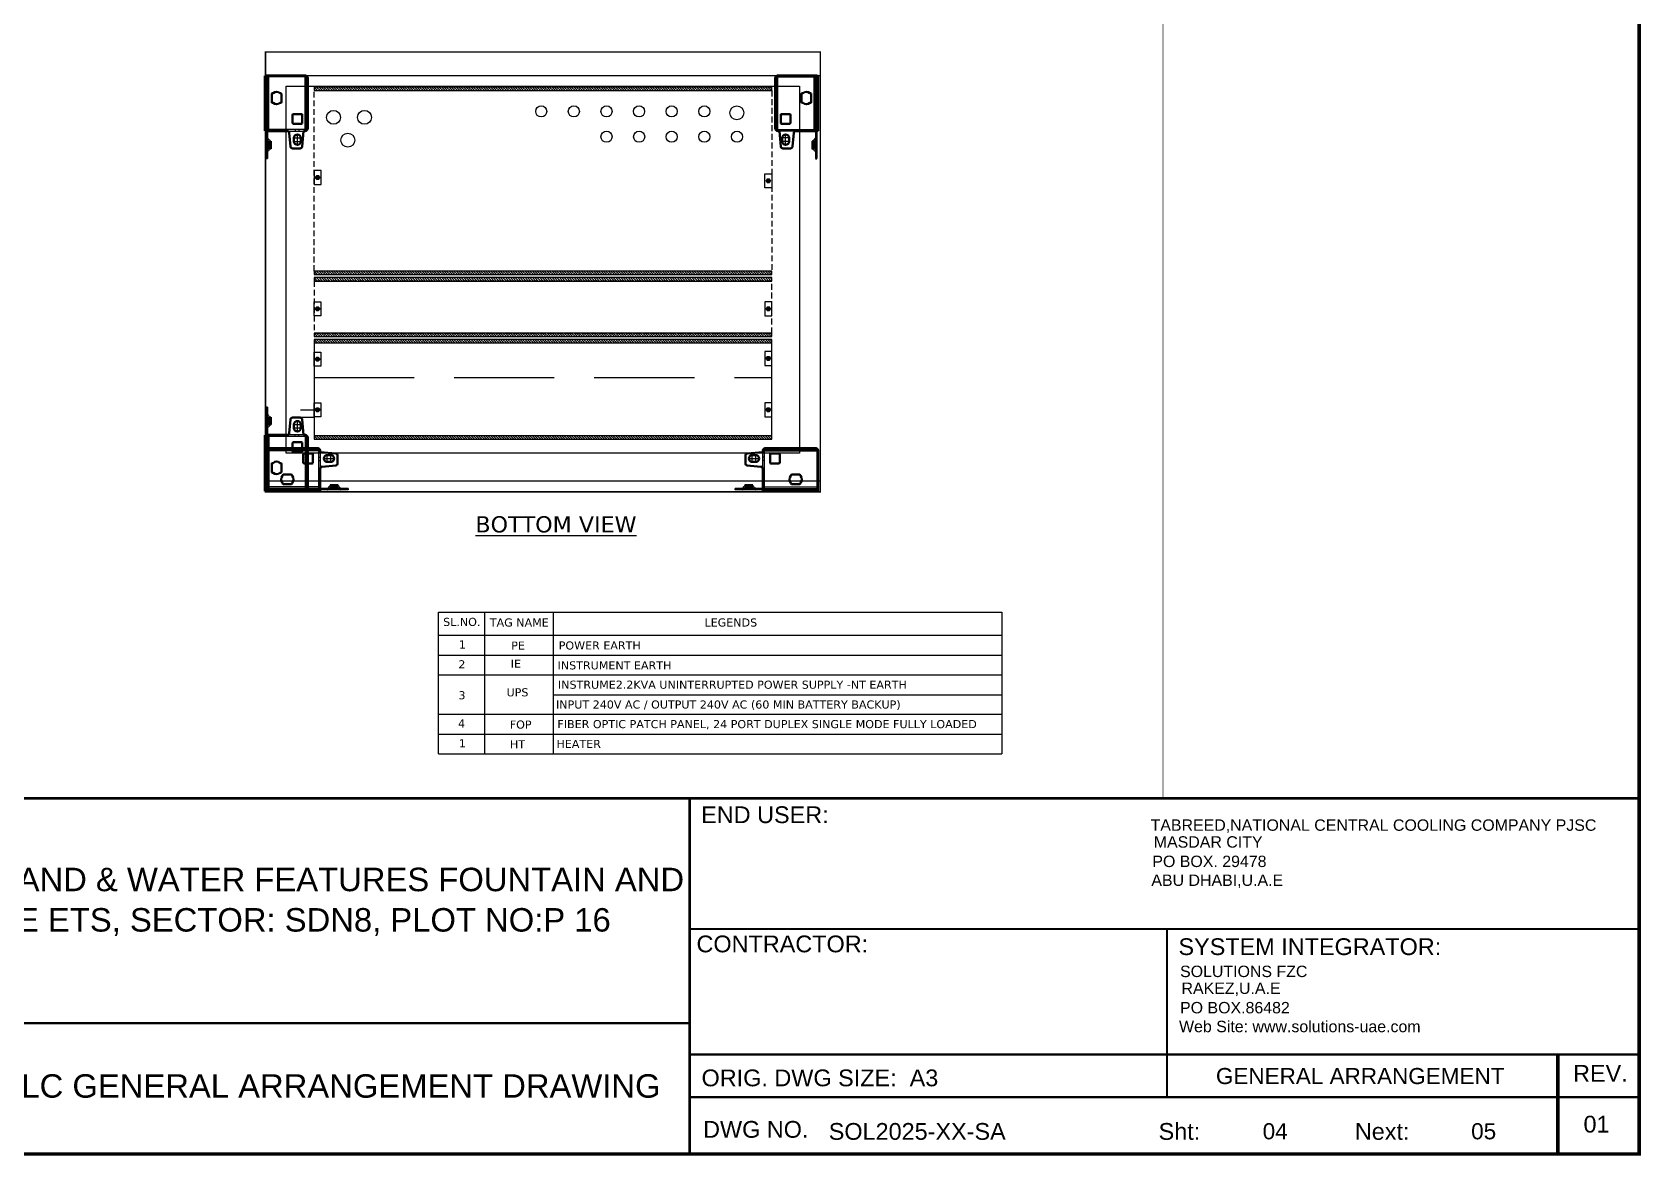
# Model space of a CAD drawing. Header units: inches. Extents: x 100535554 to 201081702, y 63708552 to 127420865.
# Drawn here: x 100540384 to 100541080, y 63709917 to 63710403 of the extents above; entities that cross this region are included whole.
import ezdxf
from ezdxf.enums import TextEntityAlignment as Align

# ---------------------------------------------------------------- set-up
doc = ezdxf.new("R2010")
doc.units = ezdxf.units.IN
doc.header["$MEASUREMENT"] = 0
for name, pattern in [('CENTER', [50.8, 31.75, -6.35, 6.35, -6.35]), ('DASHED', [0.75, 0.5, -0.25]), ('DGN Style 3', [60.619687, 43.299776, -17.31991])]:
    doc.linetypes.add(name, pattern=pattern)
for name, color, linetype, lineweight in [('AM_0', 7, 'Continuous', 50), ('AM_4', 3, 'Continuous', 25), ('AM_7', 7, 'CENTER', 25), ('AM_9', 6, 'DASHED', 25)]:
    doc.layers.add(name, color=color, linetype=linetype, lineweight=lineweight)
doc.layers.add('BORDER', color=7, linetype='Continuous')
doc.layers.add('PFTXT', color=7, linetype='Continuous')
doc.styles.add('A', font='arial.ttf')
doc.styles.add('Verdana$001H0', font='verdana.ttf')

# ---------------------------------------------------------------- blocks, each defined once
blk = doc.blocks.new('Title Frame_Al Bayt')
at = {"layer": 'BORDER', "const_width": 1.54}
blk.add_lwpolyline([(897.37, 420.3), (897.37, -410.23), (2066.28, -410.23), (2066.28, 420.3)], close=True, dxfattribs=at)
at = {"layer": 'BORDER'}
for points, const_width in [([(899.02, -256.43), (2066.28, -256.43)], 1.08), ([(1655.59, -410.23), (1655.59, -256.43)], 1.08), ([(1655.59, -312.94), (2066.28, -312.94)], 0.923), ([(1862.06, -385.63), (1862.06, -312.94)], 0.923), ([(1655.59, -353.66), (1265.22, -353.66)], 1.08), ([(2066.28, -367.17), (1655.59, -367.17)], 1.08), ([(2031.17, -410.23), (2031.17, -367.17)], 1.54), ([(2066.28, -385.63), (1655.59, -385.63)], 1.08)]:
    blk.add_lwpolyline(points, dxfattribs=dict(at, const_width=const_width))
at = {"layer": 'BORDER', "style": 'A'}
for s, height, p in [('END USER:', 7.25, (1660.57, -267.14)), ('TABREED,NATIONAL CENTRAL COOLING COMPANY PJSC', 4.93, (1854.97, -270.47)), ('MASDAR CITY', 4.93, (1856.36, -277.76)), ('PO BOX. 29478', 4.93, (1855.74, -286.15)), ('SAADIYAT ISLAND & WATER FEATURES FOUNTAIN AND', 10.15, (1269.55, -296.59)), ('ABU DHABI,U.A.E', 4.93, (1855.31, -294.3)), (' CITY BRIDGE ETS, SECTOR: SDN8, PLOT NO:P 16', 10.15, (1279.53, -314.05)), ('CONTRACTOR:', 7.25, (1658.54, -323.01)), ('SYSTEM INTEGRATOR:', 7.25, (1867.04, -324.2)), ('SOLUTIONS FZC', 4.93, (1867.73, -333.72)), ('RAKEZ,U.A.E', 4.93, (1868.35, -341.02)), ('PO BOX.86482', 4.93, (1867.73, -349.41)), ('Web Site: www.solutions-uae.com ', 4.93, (1867.29, -357.55)), ('ORIG. DWG SIZE:  A3', 7.25, (1660.73, -380.94)), ('REV.', 7.25, (2037.74, -378.96)), ('DWG NO.', 7.25, (1661.4, -403.19)), ('Sht:', 7.25, (1858.44, -404.08)), ('01', 7.25, (2042.25, -400.94)), ('SOL2025-XX-SA', 7.25, (1715.75, -404.08)), ('Next:', 7.25, (1943.34, -404.08))]:
    blk.add_text(s, height=height, dxfattribs=at).set_placement(p)
blk = doc.blocks.new('4_8601_XXX_01_3_0_in_8601_800__W_300__4')
at = {"layer": 'AM_0'}
for p, q in [((294, -94.6), (294, -83.4)), ((296.7, -80.4), (319, -78.5)), ((304, -82.5), (309, -82.5)), ((309, -92.5), (304, -92.5)), ((319, -78.5), (319, -76.5)), ((323, -72.5), (395, -72.5)), ((329.5, -93.5), (329.5, -81.5)), ((330.5, -80.5), (342.5, -80.5)), ((343.5, -81.5), (343.5, -93.5)), ((399, -132.5), (399, -76.5)), ((316.3, -99.3), (296.7, -97.6)), ((319, -131.1), (319, -102.2)), ((342.5, -94.5), (330.5, -94.5)), ((359.5, -112.6), (359.5, -111.5)), ((360.5, -110.5), (372.5, -110.5)), ((373.5, -111.5), (373.5, -112.6)), ((319, -132.5), (399, -132.5)), ((319.3, -134.5), (319.3, -132.5)), ((398.8, -134.5), (319.3, -134.5)), ((359.5, -123.5), (359.5, -122.4)), ((372.5, -124.5), (360.5, -124.5)), ((373.5, -122.4), (373.5, -123.5)), ((398.8, -134.5), (398.8, -132.5))]:
    blk.add_line(p, q, dxfattribs=at)
for points in [[(323, -72.5), (322.7, -72.5), (322.3, -72.6), (322, -72.6), (321.6, -72.7), (321.3, -72.9), (321, -73), (320.7, -73.2), (320.4, -73.4), (320.2, -73.7), (319.9, -73.9), (319.7, -74.2), (319.5, -74.5), (319.4, -74.8), (319.2, -75.1), (319.1, -75.5), (319.1, -75.8), (319, -76.2), (319, -76.5)], [(399, -76.5), (399, -76.2), (398.9, -75.8), (398.9, -75.5), (398.8, -75.1), (398.6, -74.8), (398.5, -74.5), (398.3, -74.2), (398.1, -73.9), (397.8, -73.7), (397.6, -73.4), (397.3, -73.2), (397, -73), (396.7, -72.9), (396.4, -72.7), (396, -72.6), (395.7, -72.6), (395.3, -72.5), (395, -72.5)]]:
    blk.add_lwpolyline(points, dxfattribs=at)
for centre, radius, start, end in [((297, -83.4), 3, 95, 180), ((304, -87.5), 5, 90, 270), ((309, -87.5), 5, 270, 90), ((330.5, -81.5), 1, 90, 180), ((342.5, -81.5), 1, 360, 90), ((297, -94.6), 3, 180, 265), ((316, -102.2), 3, 360, 85), ((330.5, -93.5), 1, 180, 270), ((342.5, -93.5), 1, 270, 0), ((364.5, -117.5), 7, 135.5847, 224.4153), ((360.5, -111.5), 1, 90, 180), ((372.5, -111.5), 1, 360, 90), ((368.5, -117.5), 7, 315.5847, 44.4153), ((360.5, -123.5), 1, 180, 270), ((372.5, -123.5), 1, 270, 0)]:
    blk.add_arc(centre, radius, start, end, dxfattribs=at)
at = {"layer": 'AM_4'}
for p, q in [((319, -76.5), (399, -76.5)), ((319, -128.5), (399, -128.5)), ((319.8, -134.5), (319.8, -132.5)), ((398.2, -134.5), (398.2, -132.5))]:
    blk.add_line(p, q, dxfattribs=at)
at = {"layer": 'AM_7'}
for p, q in [((298.8, -87.5), (314.2, -87.5)), ((304, -92.8), (304, -82.2)), ((309, -92.8), (309, -82.2)), ((336.5, -72.4), (336.5, -75.1)), ((384, -72.4), (384, -75.1))]:
    blk.add_line(p, q, dxfattribs=at)
at = {"layer": 'AM_9'}
for p, q in [((319, -102.2), (319, -78.5)), ((321, -85.5), (319, -85.5)), ((321, -90.5), (319, -90.5)), ((321, -74.5), (321, -132.5)), ((321, -74.5), (397, -74.5)), ((334.1, -72.5), (334.1, -74.5)), ((338.9, -74.5), (338.9, -72.5)), ((343, -74.5), (343, -72.5)), ((348, -74.5), (348, -72.5)), ((366, -74.5), (366, -72.5)), ((371, -74.5), (371, -72.5)), ((378.8, -72.5), (378.8, -74.5)), ((379.5, -72.5), (379.5, -74.5)), ((388.5, -74.5), (388.5, -72.5)), ((389.3, -74.5), (389.3, -72.5)), ((397, -74.5), (397, -132.5)), ((321, -110.5), (319, -110.5)), ((321, -115.5), (319, -115.5)), ((319, -130.5), (279, -130.5)), ((279, -130.5), (279, -132.5)), ((319, -132.5), (279, -132.5)), ((281.8, -130.5), (281.8, -132.5)), ((292.4, -127.3), (289.5, -130.2)), ((308.5, -130.2), (289.5, -130.2)), ((293.2, -129.3), (290.6, -131.9)), ((307.4, -131.9), (290.6, -131.9)), ((305.6, -127.3), (292.4, -127.3)), ((304.9, -127), (293.1, -127)), ((304.8, -129.3), (293.2, -129.3)), ((293.4, -125.5), (293.4, -127)), ((304.6, -125.5), (293.4, -125.5)), ((304.1, -129), (293.9, -129)), ((295.4, -125.5), (295.4, -128)), ((302.6, -128), (295.4, -128)), ((302.6, -128), (302.6, -125.5)), ((304.6, -127), (304.6, -125.5)), ((307.4, -131.9), (304.8, -129.3)), ((308.5, -130.2), (305.6, -127.3)), ((321, -130.5), (397, -130.5)), ((351, -134.5), (351, -132.5)), ((367, -134.5), (367, -132.5))]:
    blk.add_line(p, q, dxfattribs=at)
for centre, radius, start, end in [((288.8, -129.5), 1, 270, 315), ((289.2, -130.5), 2, 270, 315), ((293.1, -128), 1, 90, 135), ((293.9, -130), 1, 90, 135), ((294.4, -128), 1, 270, 0), ((303.6, -128), 1, 180, 270), ((304.1, -130), 1, 45, 90), ((304.9, -128), 1, 45, 90), ((308.8, -130.5), 2, 225, 270), ((309.2, -129.5), 1, 225, 270)]:
    blk.add_arc(centre, radius, start, end, dxfattribs=at)
blk = doc.blocks.new('5_8601_XXX_01_4_0_in_8601_800__W_300__4')
at = {"layer": 'AM_0'}
for p, q in [((-399, -76.5), (-399, -132.5)), ((-323, -72.5), (-395, -72.5)), ((-343.5, -81.5), (-343.5, -93.5)), ((-330.5, -80.5), (-342.5, -80.5)), ((-329.5, -93.5), (-329.5, -81.5)), ((-319, -78.5), (-319, -76.5)), ((-296.7, -80.4), (-319, -78.5)), ((-304, -82.5), (-309, -82.5)), ((-309, -92.5), (-304, -92.5)), ((-294, -83.4), (-294, -94.6)), ((-373.5, -111.5), (-373.5, -112.6)), ((-360.5, -110.5), (-372.5, -110.5)), ((-359.5, -112.6), (-359.5, -111.5)), ((-342.5, -94.5), (-330.5, -94.5)), ((-319, -131.1), (-319, -102.2)), ((-316.3, -99.3), (-296.7, -97.6)), ((-319, -132.5), (-399, -132.5)), ((-398.8, -134.5), (-398.8, -132.5)), ((-319.3, -134.5), (-398.8, -134.5)), ((-373.5, -122.4), (-373.5, -123.5)), ((-372.5, -124.5), (-360.5, -124.5)), ((-367, -134.5), (-367, -132.5)), ((-359.5, -123.5), (-359.5, -122.4)), ((-351, -134.5), (-351, -132.5)), ((-319.3, -134.5), (-319.3, -132.5))]:
    blk.add_line(p, q, dxfattribs=at)
for points in [[(-395, -72.5), (-395.3, -72.5), (-395.7, -72.6), (-396, -72.6), (-396.4, -72.7), (-396.7, -72.9), (-397, -73), (-397.3, -73.2), (-397.6, -73.4), (-397.8, -73.7), (-398.1, -73.9), (-398.3, -74.2), (-398.5, -74.5), (-398.6, -74.8), (-398.8, -75.1), (-398.9, -75.5), (-398.9, -75.8), (-399, -76.2), (-399, -76.5)], [(-319, -76.5), (-319, -76.2), (-319.1, -75.8), (-319.1, -75.5), (-319.2, -75.1), (-319.4, -74.8), (-319.5, -74.5), (-319.7, -74.2), (-319.9, -73.9), (-320.2, -73.7), (-320.4, -73.4), (-320.7, -73.2), (-321, -73), (-321.3, -72.9), (-321.6, -72.7), (-322, -72.6), (-322.3, -72.6), (-322.7, -72.5), (-323, -72.5)]]:
    blk.add_lwpolyline(points, dxfattribs=at)
for centre, radius, start, end in [((-342.5, -81.5), 1, 90, 180), ((-330.5, -81.5), 1, 360, 90), ((-309, -87.5), 5, 90, 270), ((-304, -87.5), 5, 270, 90), ((-297, -83.4), 3, 360, 85), ((-368.5, -117.5), 7, 135.5847, 224.4153), ((-372.5, -111.5), 1, 90, 180), ((-360.5, -111.5), 1, 360, 90), ((-364.5, -117.5), 7, 315.5847, 44.4153), ((-342.5, -93.5), 1, 180, 270), ((-330.5, -93.5), 1, 270, 0), ((-316, -102.2), 3, 95, 180), ((-297, -94.6), 3, 275, 0), ((-372.5, -123.5), 1, 180, 270), ((-360.5, -123.5), 1, 270, 0)]:
    blk.add_arc(centre, radius, start, end, dxfattribs=at)
at = {"layer": 'AM_4'}
for p, q in [((-319, -76.5), (-399, -76.5)), ((-319, -128.5), (-399, -128.5)), ((-398.2, -134.5), (-398.2, -132.5)), ((-319.8, -134.5), (-319.8, -132.5))]:
    blk.add_line(p, q, dxfattribs=at)
at = {"layer": 'AM_7'}
for p, q in [((-384, -72.4), (-384, -75.1)), ((-336.5, -72.4), (-336.5, -75.1)), ((-314.2, -87.5), (-298.8, -87.5)), ((-309, -92.8), (-309, -82.2)), ((-304, -92.8), (-304, -82.2))]:
    blk.add_line(p, q, dxfattribs=at)
at = {"layer": 'AM_9'}
for p, q in [((-397, -132.5), (-397, -74.5)), ((-321, -74.5), (-397, -74.5)), ((-389.3, -72.5), (-389.3, -74.5)), ((-388.5, -72.5), (-388.5, -74.5)), ((-379.5, -74.5), (-379.5, -72.5)), ((-378.8, -74.5), (-378.8, -72.5)), ((-371, -74.5), (-371, -72.5)), ((-366, -74.5), (-366, -72.5)), ((-348, -74.5), (-348, -72.5)), ((-343, -74.5), (-343, -72.5)), ((-338.9, -72.5), (-338.9, -74.5)), ((-334.1, -74.5), (-334.1, -72.5)), ((-321, -132.5), (-321, -74.5)), ((-321, -85.5), (-319, -85.5)), ((-321, -90.5), (-319, -90.5)), ((-319, -78.5), (-319, -102.2)), ((-321, -110.5), (-319, -110.5)), ((-321, -115.5), (-319, -115.5)), ((-321, -130.5), (-397, -130.5)), ((-279, -130.5), (-319, -130.5)), ((-279, -132.5), (-319, -132.5)), ((-305.6, -127.3), (-308.5, -130.2)), ((-289.5, -130.2), (-308.5, -130.2)), ((-304.8, -129.3), (-307.4, -131.9)), ((-290.6, -131.9), (-307.4, -131.9)), ((-292.4, -127.3), (-305.6, -127.3)), ((-293.1, -127), (-304.9, -127)), ((-293.2, -129.3), (-304.8, -129.3)), ((-293.4, -125.5), (-304.6, -125.5)), ((-304.6, -125.5), (-304.6, -127)), ((-293.9, -129), (-304.1, -129)), ((-302.6, -125.5), (-302.6, -128)), ((-295.4, -128), (-302.6, -128)), ((-295.4, -128), (-295.4, -125.5)), ((-293.4, -127), (-293.4, -125.5)), ((-290.6, -131.9), (-293.2, -129.3)), ((-289.5, -130.2), (-292.4, -127.3)), ((-281.8, -130.5), (-281.8, -132.5)), ((-279, -130.5), (-279, -132.5))]:
    blk.add_line(p, q, dxfattribs=at)
for centre, radius, start, end in [((-309.2, -129.5), 1, 270, 315), ((-308.8, -130.5), 2, 270, 315), ((-304.9, -128), 1, 90, 135), ((-304.1, -130), 1, 90, 135), ((-303.6, -128), 1, 270, 0), ((-294.4, -128), 1, 180, 270), ((-293.9, -130), 1, 45, 90), ((-293.1, -128), 1, 45, 90), ((-289.2, -130.5), 2, 225, 270), ((-288.8, -129.5), 1, 225, 270)]:
    blk.add_arc(centre, radius, start, end, dxfattribs=at)
blk = doc.blocks.new('4_8601_XXX_01_3_0_in_8601_600__W_300__4')
at = {"layer": 'AM_0'}
for p, q in [((194, -94.6), (194, -83.4)), ((196.7, -80.4), (219, -78.5)), ((204, -82.5), (209, -82.5)), ((209, -92.5), (204, -92.5)), ((219, -78.5), (219, -76.5)), ((223, -72.5), (295, -72.5)), ((229.5, -93.5), (229.5, -81.5)), ((230.5, -80.5), (242.5, -80.5)), ((243.5, -81.5), (243.5, -93.5)), ((299, -132.5), (299, -76.5)), ((216.3, -99.3), (196.7, -97.6)), ((219, -131.1), (219, -102.2)), ((242.5, -94.5), (230.5, -94.5)), ((259.5, -112.6), (259.5, -111.5)), ((260.5, -110.5), (272.5, -110.5)), ((273.5, -111.5), (273.5, -112.6)), ((219, -132.5), (299, -132.5)), ((219.2, -134.5), (219.2, -132.5)), ((298.8, -134.5), (219.2, -134.5)), ((259.5, -123.5), (259.5, -122.4)), ((272.5, -124.5), (260.5, -124.5)), ((273.5, -122.4), (273.5, -123.5)), ((298.8, -134.5), (298.8, -132.5))]:
    blk.add_line(p, q, dxfattribs=at)
for points in [[(223, -72.5), (222.7, -72.5), (222.3, -72.6), (222, -72.6), (221.6, -72.7), (221.3, -72.9), (221, -73), (220.7, -73.2), (220.4, -73.4), (220.2, -73.7), (219.9, -73.9), (219.7, -74.2), (219.5, -74.5), (219.4, -74.8), (219.2, -75.1), (219.1, -75.5), (219.1, -75.8), (219, -76.2), (219, -76.5)], [(299, -76.5), (299, -76.2), (298.9, -75.8), (298.9, -75.5), (298.8, -75.1), (298.6, -74.8), (298.5, -74.5), (298.3, -74.2), (298.1, -73.9), (297.8, -73.7), (297.6, -73.4), (297.3, -73.2), (297, -73), (296.7, -72.9), (296.4, -72.7), (296, -72.6), (295.7, -72.6), (295.3, -72.5), (295, -72.5)]]:
    blk.add_lwpolyline(points, dxfattribs=at)
for centre, radius, start, end in [((197, -83.4), 3, 95, 180), ((204, -87.5), 5, 90, 270), ((209, -87.5), 5, 270, 90), ((230.5, -81.5), 1, 90, 180), ((242.5, -81.5), 1, 0, 90), ((197, -94.6), 3, 180, 265), ((216, -102.2), 3, 360, 85), ((230.5, -93.5), 1, 180, 270), ((242.5, -93.5), 1, 270, 360), ((264.5, -117.5), 7, 135.5847, 224.4153), ((260.5, -111.5), 1, 90, 180), ((272.5, -111.5), 1, 360, 90), ((268.5, -117.5), 7, 315.5847, 44.4153), ((260.5, -123.5), 1, 180, 270), ((272.5, -123.5), 1, 270, 0)]:
    blk.add_arc(centre, radius, start, end, dxfattribs=at)
at = {"layer": 'AM_4'}
for p, q in [((219, -76.5), (299, -76.5)), ((219, -128.5), (299, -128.5)), ((219.8, -134.5), (219.8, -132.5)), ((298.2, -134.5), (298.2, -132.5))]:
    blk.add_line(p, q, dxfattribs=at)
at = {"layer": 'AM_7'}
for p, q in [((198.8, -87.5), (214.2, -87.5)), ((204, -92.8), (204, -82.2)), ((209, -92.8), (209, -82.2)), ((236.5, -72.4), (236.5, -75.1)), ((284, -72.4), (284, -75.1))]:
    blk.add_line(p, q, dxfattribs=at)
at = {"layer": 'AM_9'}
for p, q in [((219, -102.2), (219, -78.5)), ((221, -85.5), (219, -85.5)), ((221, -90.5), (219, -90.5)), ((221, -74.5), (221, -132.5)), ((221, -74.5), (297, -74.5)), ((234.2, -72.5), (234.2, -74.5)), ((238.8, -74.5), (238.8, -72.5)), ((243, -74.5), (243, -72.5)), ((248, -74.5), (248, -72.5)), ((266, -74.5), (266, -72.5)), ((271, -74.5), (271, -72.5)), ((278.8, -72.5), (278.8, -74.5)), ((279.5, -72.5), (279.5, -74.5)), ((288.5, -74.5), (288.5, -72.5)), ((289.2, -74.5), (289.2, -72.5)), ((297, -74.5), (297, -132.5)), ((221, -110.5), (219, -110.5)), ((221, -115.5), (219, -115.5)), ((219, -130.5), (179, -130.5)), ((179, -130.5), (179, -132.5)), ((219, -132.5), (179, -132.5)), ((181.8, -130.5), (181.8, -132.5)), ((192.4, -127.3), (189.5, -130.2)), ((208.5, -130.2), (189.5, -130.2)), ((193.2, -129.3), (190.6, -131.9)), ((207.4, -131.9), (190.6, -131.9)), ((205.6, -127.3), (192.4, -127.3)), ((204.9, -127), (193.1, -127)), ((204.8, -129.3), (193.2, -129.3)), ((193.4, -125.5), (193.4, -127)), ((204.6, -125.5), (193.4, -125.5)), ((204.1, -129), (193.9, -129)), ((195.4, -125.5), (195.4, -128)), ((202.6, -128), (195.4, -128)), ((202.6, -128), (202.6, -125.5)), ((204.6, -127), (204.6, -125.5)), ((207.4, -131.9), (204.8, -129.3)), ((208.5, -130.2), (205.6, -127.3)), ((221, -130.5), (297, -130.5)), ((251, -134.5), (251, -132.5)), ((267, -134.5), (267, -132.5))]:
    blk.add_line(p, q, dxfattribs=at)
for centre, radius, start, end in [((188.8, -129.5), 1, 270, 315), ((189.2, -130.5), 2, 270, 315), ((193.1, -128), 1, 90, 135), ((193.9, -130), 1, 90, 135), ((194.4, -128), 1, 270, 0), ((203.6, -128), 1, 180, 270), ((204.1, -130), 1, 45, 90), ((204.9, -128), 1, 45, 90), ((208.8, -130.5), 2, 225, 270), ((209.2, -129.5), 1, 225, 270)]:
    blk.add_arc(centre, radius, start, end, dxfattribs=at)
blk = doc.blocks.new('5_8601_XXX_01_4_0_in_8601_600__W_300__4')
at = {"layer": 'AM_0'}
for p, q in [((-299, -76.5), (-299, -132.5)), ((-223, -72.5), (-295, -72.5)), ((-243.5, -81.5), (-243.5, -93.5)), ((-230.5, -80.5), (-242.5, -80.5)), ((-229.5, -93.5), (-229.5, -81.5)), ((-219, -78.5), (-219, -76.5)), ((-196.7, -80.4), (-219, -78.5)), ((-204, -82.5), (-209, -82.5)), ((-209, -92.5), (-204, -92.5)), ((-194, -83.4), (-194, -94.6)), ((-273.5, -111.5), (-273.5, -112.6)), ((-260.5, -110.5), (-272.5, -110.5)), ((-259.5, -112.6), (-259.5, -111.5)), ((-242.5, -94.5), (-230.5, -94.5)), ((-219, -131.1), (-219, -102.2)), ((-216.3, -99.3), (-196.7, -97.6)), ((-219, -132.5), (-299, -132.5)), ((-298.8, -134.5), (-298.8, -132.5)), ((-219.2, -134.5), (-298.8, -134.5)), ((-273.5, -122.4), (-273.5, -123.5)), ((-272.5, -124.5), (-260.5, -124.5)), ((-267, -134.5), (-267, -132.5)), ((-259.5, -123.5), (-259.5, -122.4)), ((-251, -134.5), (-251, -132.5)), ((-219.2, -134.5), (-219.2, -132.5))]:
    blk.add_line(p, q, dxfattribs=at)
for points in [[(-295, -72.5), (-295.3, -72.5), (-295.7, -72.6), (-296, -72.6), (-296.4, -72.7), (-296.7, -72.9), (-297, -73), (-297.3, -73.2), (-297.6, -73.4), (-297.8, -73.7), (-298.1, -73.9), (-298.3, -74.2), (-298.5, -74.5), (-298.6, -74.8), (-298.8, -75.1), (-298.9, -75.5), (-298.9, -75.8), (-299, -76.2), (-299, -76.5)], [(-219, -76.5), (-219, -76.2), (-219.1, -75.8), (-219.1, -75.5), (-219.2, -75.1), (-219.4, -74.8), (-219.5, -74.5), (-219.7, -74.2), (-219.9, -73.9), (-220.2, -73.7), (-220.4, -73.4), (-220.7, -73.2), (-221, -73), (-221.3, -72.9), (-221.6, -72.7), (-222, -72.6), (-222.3, -72.6), (-222.7, -72.5), (-223, -72.5)]]:
    blk.add_lwpolyline(points, dxfattribs=at)
for centre, radius, start, end in [((-242.5, -81.5), 1, 90, 180), ((-230.5, -81.5), 1, 0, 90), ((-209, -87.5), 5, 90, 270), ((-204, -87.5), 5, 270, 90), ((-197, -83.4), 3, 0, 85), ((-268.5, -117.5), 7, 135.5847, 224.4153), ((-272.5, -111.5), 1, 90, 180), ((-260.5, -111.5), 1, 0, 90), ((-264.5, -117.5), 7, 315.5847, 44.4153), ((-242.5, -93.5), 1, 180, 270), ((-230.5, -93.5), 1, 270, 360), ((-216, -102.2), 3, 95, 180), ((-197, -94.6), 3, 275, 360), ((-272.5, -123.5), 1, 180, 270), ((-260.5, -123.5), 1, 270, 0)]:
    blk.add_arc(centre, radius, start, end, dxfattribs=at)
at = {"layer": 'AM_4'}
for p, q in [((-219, -76.5), (-299, -76.5)), ((-219, -128.5), (-299, -128.5)), ((-298.2, -134.5), (-298.2, -132.5)), ((-219.8, -134.5), (-219.8, -132.5))]:
    blk.add_line(p, q, dxfattribs=at)
at = {"layer": 'AM_7'}
for p, q in [((-284, -72.4), (-284, -75.1)), ((-236.5, -72.4), (-236.5, -75.1)), ((-214.2, -87.5), (-198.8, -87.5)), ((-209, -92.8), (-209, -82.2)), ((-204, -92.8), (-204, -82.2))]:
    blk.add_line(p, q, dxfattribs=at)
at = {"layer": 'AM_9'}
for p, q in [((-297, -132.5), (-297, -74.5)), ((-221, -74.5), (-297, -74.5)), ((-289.2, -72.5), (-289.2, -74.5)), ((-288.5, -72.5), (-288.5, -74.5)), ((-279.5, -74.5), (-279.5, -72.5)), ((-278.8, -74.5), (-278.8, -72.5)), ((-271, -74.5), (-271, -72.5)), ((-266, -74.5), (-266, -72.5)), ((-248, -74.5), (-248, -72.5)), ((-243, -74.5), (-243, -72.5)), ((-238.8, -72.5), (-238.8, -74.5)), ((-234.2, -74.5), (-234.2, -72.5)), ((-221, -132.5), (-221, -74.5)), ((-221, -85.5), (-219, -85.5)), ((-221, -90.5), (-219, -90.5)), ((-219, -78.5), (-219, -102.2)), ((-221, -110.5), (-219, -110.5)), ((-221, -115.5), (-219, -115.5)), ((-221, -130.5), (-297, -130.5)), ((-179, -130.5), (-219, -130.5)), ((-179, -132.5), (-219, -132.5)), ((-205.6, -127.3), (-208.5, -130.2)), ((-189.5, -130.2), (-208.5, -130.2)), ((-204.8, -129.3), (-207.4, -131.9)), ((-190.6, -131.9), (-207.4, -131.9)), ((-192.4, -127.3), (-205.6, -127.3)), ((-193.1, -127), (-204.9, -127)), ((-193.2, -129.3), (-204.8, -129.3)), ((-193.4, -125.5), (-204.6, -125.5)), ((-204.6, -125.5), (-204.6, -127)), ((-193.9, -129), (-204.1, -129)), ((-202.6, -125.5), (-202.6, -128)), ((-195.4, -128), (-202.6, -128)), ((-195.4, -128), (-195.4, -125.5)), ((-193.4, -127), (-193.4, -125.5)), ((-190.6, -131.9), (-193.2, -129.3)), ((-189.5, -130.2), (-192.4, -127.3)), ((-181.8, -130.5), (-181.8, -132.5)), ((-179, -130.5), (-179, -132.5))]:
    blk.add_line(p, q, dxfattribs=at)
for centre, radius, start, end in [((-209.2, -129.5), 1, 270, 315), ((-208.8, -130.5), 2, 270, 315), ((-204.9, -128), 1, 90, 135), ((-204.1, -130), 1, 90, 135), ((-203.6, -128), 1, 270, 0), ((-194.4, -128), 1, 180, 270), ((-193.9, -130), 1, 45, 90), ((-193.1, -128), 1, 45, 90), ((-189.2, -130.5), 2, 225, 270), ((-188.8, -129.5), 1, 225, 270)]:
    blk.add_arc(centre, radius, start, end, dxfattribs=at)

msp = doc.modelspace()

# ---------------------------------------------------------------- hatches: boundary and pattern name
h = msp.add_hatch()
h.set_pattern_fill('ANSI31', color=256, scale=6, style=0)
h.set_pattern_definition([(315, (100540456.8018, 63710723.042), (-0.5303301, -0.5303301), [])])
h.paths.add_polyline_path([(100540703.689, 63710377.725), (100540505.689, 63710377.725), (100540505.689, 63710379.225), (100540703.689, 63710379.225)])
for points in [[(100540508.111, 63710340.154, 1), (100540506.311, 63710340.154, 1)], [(100540701.289, 63710338.725, -1), (100540703.089, 63710338.725, -1)], [(100540508.089, 63710283.375, -1), (100540506.289, 63710283.375, -1)], [(100540703.089, 63710283.375, -1), (100540701.289, 63710283.375, -1)], [(100540508.089, 63710261.609, -1), (100540506.289, 63710261.609, -1)], [(100540703.089, 63710261.922, -1), (100540701.289, 63710261.922, -1)], [(100540508.089, 63710239.724, -1), (100540506.289, 63710239.724, -1)], [(100540703.089, 63710239.724, -1), (100540701.289, 63710239.724, -1)]]:
    msp.add_hatch(color=256).paths.add_polyline_path(points)
h = msp.add_hatch()
h.set_pattern_fill('ANSI31', color=256, scale=6, style=0)
h.set_pattern_definition([(315, (100540456.8018, 63710643.542), (-0.5303301, -0.5303301), [])])
h.paths.add_polyline_path([(100540703.689, 63710298.225), (100540505.689, 63710298.225), (100540505.689, 63710299.725), (100540703.689, 63710299.725)])
h = msp.add_hatch()
h.set_pattern_fill('ANSI31', color=256, scale=6, style=0)
h.set_pattern_definition([(315, (100540456.8018, 63710640.692), (-0.5303301, -0.5303301), [])])
h.paths.add_polyline_path([(100540703.689, 63710295.375), (100540505.689, 63710295.375), (100540505.689, 63710296.875), (100540703.689, 63710296.875)])
h = msp.add_hatch()
h.set_pattern_fill('ANSI31', color=256, scale=6, style=0)
h.set_pattern_definition([(315, (100540456.8018, 63710616.692), (-0.5303301, -0.5303301), [])])
h.paths.add_polyline_path([(100540703.689, 63710271.375), (100540505.689, 63710271.375), (100540505.689, 63710272.875), (100540703.689, 63710272.875)])
h = msp.add_hatch()
h.set_pattern_fill('ANSI31', color=256, scale=6, style=0)
h.set_pattern_definition([(315, (100540456.8018, 63710613.992), (-0.5303301, -0.5303301), [])])
h.paths.add_polyline_path([(100540703.689, 63710268.675), (100540505.689, 63710268.675), (100540505.689, 63710270.175), (100540703.689, 63710270.175)])
h = msp.add_hatch()
h.set_pattern_fill('ANSI31', color=256, scale=6, style=0)
h.set_pattern_definition([(315, (100540456.8018, 63710572.2915), (-0.5303301, -0.5303301), [])])
h.paths.add_polyline_path([(100540703.689, 63710226.974), (100540505.689, 63710226.974), (100540505.689, 63710228.474), (100540703.689, 63710228.474)])

# ---------------------------------------------------------------- linework, layer by layer
for p, q in [((100540505.689, 63710268.675), (100540505.689, 63710228.474)), ((100540703.689, 63710228.474), (100540703.689, 63710268.675)), ((100540505.689, 63710236.389), (100540499.782, 63710236.389)), ((100540499.867, 63710239.724), (100540505.689, 63710239.724))]:
    msp.add_line(p, q)
at = {"linetype": 'DGN Style 3'}
msp.add_line((100540505.689, 63710253.675), (100540703.689, 63710253.675), dxfattribs=at)
at = {"color": 7, "linetype": 'Continuous', "lineweight": -2, "true_color": 0x000007}
for p, q in [((100540559.486, 63710090.92), (100540559.486, 63710152.202)), ((100540559.486, 63710152.202), (100540803.294, 63710152.202)), ((100540579.417, 63710152.202), (100540579.417, 63710090.92)), ((100540803.294, 63710152.202), (100540803.294, 63710090.92)), ((100540559.486, 63710142.237), (100540803.294, 63710142.237)), ((100540559.486, 63710133.668), (100540803.294, 63710133.668)), ((100540559.486, 63710125.1), (100540803.294, 63710125.1)), ((100540609.312, 63710116.532), (100540803.294, 63710116.532)), ((100540559.486, 63710108.057), (100540803.294, 63710108.057)), ((100540559.486, 63710099.488), (100540803.294, 63710099.488)), ((100540559.486, 63710090.92), (100540803.294, 63710090.92))]:
    msp.add_line(p, q, dxfattribs=at)
at = {"ltscale": 10}
msp.add_line((100540609.312, 63710090.92), (100540609.312, 63710152.202), dxfattribs=at)
at = {"const_width": 0.6}
msp.add_lwpolyline([(100540484.689, 63710394.372), (100540724.689, 63710394.372), (100540724.689, 63710204.253), (100540484.689, 63710204.253)], close=True, dxfattribs=at)
for points in [[(100540484.689, 63710384.253), (100540724.689, 63710384.253), (100540724.689, 63710208.903), (100540484.689, 63710208.903)], [(100540493.689, 63710220.903), (100540493.689, 63710379.603), (100540715.689, 63710379.603), (100540715.689, 63710220.903), (100540493.689, 63710220.903)], [(100540505.689, 63710377.725), (100540703.689, 63710377.725), (100540703.689, 63710379.225), (100540505.689, 63710379.225)], [(100540505.711, 63710337.154), (100540508.711, 63710337.154), (100540508.711, 63710343.154), (100540505.711, 63710343.154)], [(100540703.689, 63710335.725), (100540700.689, 63710335.725), (100540700.689, 63710341.725), (100540703.689, 63710341.725)], [(100540505.689, 63710298.225), (100540703.689, 63710298.225), (100540703.689, 63710299.725), (100540505.689, 63710299.725)], [(100540505.689, 63710295.375), (100540703.689, 63710295.375), (100540703.689, 63710296.875), (100540505.689, 63710296.875)], [(100540505.689, 63710286.375), (100540508.689, 63710286.375), (100540508.689, 63710280.375), (100540505.689, 63710280.375)], [(100540703.689, 63710286.375), (100540700.689, 63710286.375), (100540700.689, 63710280.375), (100540703.689, 63710280.375)], [(100540505.689, 63710271.375), (100540703.689, 63710271.375), (100540703.689, 63710272.875), (100540505.689, 63710272.875)], [(100540505.689, 63710268.675), (100540703.689, 63710268.675), (100540703.689, 63710270.175), (100540505.689, 63710270.175)], [(100540505.689, 63710264.609), (100540508.689, 63710264.609), (100540508.689, 63710258.609), (100540505.689, 63710258.609)], [(100540703.689, 63710264.922), (100540700.689, 63710264.922), (100540700.689, 63710258.922), (100540703.689, 63710258.922)], [(100540505.689, 63710242.724), (100540508.689, 63710242.724), (100540508.689, 63710236.724), (100540505.689, 63710236.724)], [(100540703.689, 63710242.724), (100540700.689, 63710242.724), (100540700.689, 63710236.724), (100540703.689, 63710236.724)], [(100540505.689, 63710226.974), (100540703.689, 63710226.974), (100540703.689, 63710228.474), (100540505.689, 63710228.474)]]:
    msp.add_lwpolyline(points, close=True)
at = {"linetype": 'DASHED', "ltscale": 5}
for points in [[(100540505.689, 63710377.725), (100540703.689, 63710377.725), (100540703.689, 63710299.725), (100540505.689, 63710299.725)], [(100540505.689, 63710272.875), (100540703.689, 63710272.875), (100540703.689, 63710295.375), (100540505.689, 63710295.375)]]:
    msp.add_lwpolyline(points, close=True, dxfattribs=at)
for points in [[(100540507.028, 63710339.963), (100540506.641, 63710339.963), (100540506.641, 63710340.237), (100540507.028, 63710340.237)], [(100540507.028, 63710340.237), (100540507.028, 63710340.624), (100540507.301, 63710340.624), (100540507.301, 63710340.237)], [(100540507.301, 63710339.963), (100540507.301, 63710339.577), (100540507.028, 63710339.577), (100540507.028, 63710339.963)], [(100540507.301, 63710340.237), (100540507.688, 63710340.237), (100540507.688, 63710339.963), (100540507.301, 63710339.963)], [(100540702.099, 63710338.808), (100540701.712, 63710338.808), (100540701.712, 63710338.534), (100540702.099, 63710338.534)], [(100540702.373, 63710338.808), (100540702.373, 63710339.194), (100540702.099, 63710339.194), (100540702.099, 63710338.808)], [(100540702.099, 63710338.534), (100540702.099, 63710338.147), (100540702.373, 63710338.147), (100540702.373, 63710338.534)], [(100540702.373, 63710338.534), (100540702.759, 63710338.534), (100540702.759, 63710338.808), (100540702.373, 63710338.808)], [(100540507.006, 63710283.566), (100540506.619, 63710283.566), (100540506.619, 63710283.292), (100540507.006, 63710283.292)], [(100540507.28, 63710283.566), (100540507.28, 63710283.952), (100540507.006, 63710283.952), (100540507.006, 63710283.566)], [(100540507.006, 63710283.292), (100540507.006, 63710282.905), (100540507.28, 63710282.905), (100540507.28, 63710283.292)], [(100540507.28, 63710283.292), (100540507.666, 63710283.292), (100540507.666, 63710283.566), (100540507.28, 63710283.566)], [(100540702.099, 63710283.292), (100540701.712, 63710283.292), (100540701.712, 63710283.566), (100540702.099, 63710283.566)], [(100540702.099, 63710283.566), (100540702.099, 63710283.952), (100540702.373, 63710283.952), (100540702.373, 63710283.566)], [(100540702.373, 63710283.292), (100540702.373, 63710282.905), (100540702.099, 63710282.905), (100540702.099, 63710283.292)], [(100540702.373, 63710283.566), (100540702.759, 63710283.566), (100540702.759, 63710283.292), (100540702.373, 63710283.292)], [(100540507.006, 63710261.8), (100540506.619, 63710261.8), (100540506.619, 63710261.527), (100540507.006, 63710261.527)], [(100540507.28, 63710261.8), (100540507.28, 63710262.187), (100540507.006, 63710262.187), (100540507.006, 63710261.8)], [(100540507.006, 63710261.527), (100540507.006, 63710261.14), (100540507.28, 63710261.14), (100540507.28, 63710261.527)], [(100540507.28, 63710261.527), (100540507.666, 63710261.527), (100540507.666, 63710261.8), (100540507.28, 63710261.8)], [(100540702.099, 63710261.84), (100540701.712, 63710261.84), (100540701.712, 63710262.113), (100540702.099, 63710262.113)], [(100540702.099, 63710262.113), (100540702.099, 63710262.5), (100540702.373, 63710262.5), (100540702.373, 63710262.113)], [(100540702.373, 63710261.84), (100540702.373, 63710261.453), (100540702.099, 63710261.453), (100540702.099, 63710261.84)], [(100540702.373, 63710262.113), (100540702.759, 63710262.113), (100540702.759, 63710261.84), (100540702.373, 63710261.84)], [(100540507.28, 63710239.915), (100540507.28, 63710240.302), (100540507.006, 63710240.302), (100540507.006, 63710239.915)], [(100540702.099, 63710239.915), (100540702.099, 63710240.302), (100540702.373, 63710240.302), (100540702.373, 63710239.915)], [(100540507.006, 63710239.915), (100540506.619, 63710239.915), (100540506.619, 63710239.642), (100540507.006, 63710239.642)], [(100540507.006, 63710239.642), (100540507.006, 63710239.255), (100540507.28, 63710239.255), (100540507.28, 63710239.642)], [(100540507.28, 63710239.642), (100540507.666, 63710239.642), (100540507.666, 63710239.915), (100540507.28, 63710239.915)], [(100540702.099, 63710239.642), (100540701.712, 63710239.642), (100540701.712, 63710239.915), (100540702.099, 63710239.915)], [(100540702.373, 63710239.642), (100540702.373, 63710239.255), (100540702.099, 63710239.255), (100540702.099, 63710239.642)], [(100540702.373, 63710239.915), (100540702.759, 63710239.915), (100540702.759, 63710239.642), (100540702.373, 63710239.642)]]:
    msp.add_lwpolyline(points)
at = {"ltscale": 0.07}
for centre, radius in [((100540514.151, 63710366.175), 3), ((100540527.501, 63710366.175), 3), ((100540603.968, 63710368.728), 2.4), ((100540618.09, 63710368.728), 2.4), ((100540632.212, 63710368.728), 2.4), ((100540646.308, 63710368.728), 2.4), ((100540660.43, 63710368.728), 2.4), ((100540674.552, 63710368.728), 2.4), ((100540688.604, 63710368.125), 3), ((100540520.301, 63710356.275), 3), ((100540632.212, 63710357.775), 2.4), ((100540646.334, 63710357.775), 2.4), ((100540660.43, 63710357.775), 2.4), ((100540674.552, 63710357.775), 2.4), ((100540688.674, 63710357.775), 2.4)]:
    msp.add_circle(centre, radius, dxfattribs=at)
for centre in [(100540507.211, 63710340.154), (100540702.189, 63710338.725), (100540507.189, 63710283.375), (100540702.189, 63710283.375), (100540507.189, 63710261.609), (100540702.189, 63710261.922), (100540507.189, 63710239.724), (100540702.189, 63710239.724)]:
    msp.add_circle(centre, 0.9)
at = {"layer": 'PFTXT', "lineweight": 9, "const_width": 0.29}
msp.add_lwpolyline([(100540872.955, 63710748.461), (100540872.955, 63710071.726)], dxfattribs=at)

# ---------------------------------------------------------------- block references
msp.add_blockref('Title Frame_Al Bayt', (100539012.597, 63710328.157))
at = {"yscale": 0.3, "zscale": 0.3}
for name, p, xscale, rotation in [('4_8601_XXX_01_3_0_in_8601_600__W_300__4', (100540524.739, 63710294.553), -0.3, 270), ('4_8601_XXX_01_3_0_in_8601_600__W_300__4', (100540683.439, 63710294.553), 0.3, 90), ('5_8601_XXX_01_4_0_in_8601_600__W_300__4', (100540524.739, 63710294.553), -0.3, 270)]:
    msp.add_blockref(name, p, dxfattribs=dict(at, xscale=xscale, rotation=rotation))
at = {"xscale": 0.3, "yscale": 0.3, "zscale": 0.3}
for name in ['5_8601_XXX_01_4_0_in_8601_800__W_300__4', '4_8601_XXX_01_3_0_in_8601_800__W_300__4']:
    msp.add_blockref(name, (100540604.089, 63710244.903), dxfattribs=at)

# ---------------------------------------------------------------- texts
at = {"style": 'A'}
for s, height, p in [('GENERAL ARRANGEMENT', 6.96131, (100540958.238, 63709951.649)), ('04', 6.9613, (100540921.465, 63709927.765)), ('05', 6.9613, (100541011.663, 63709927.765))]:
    msp.add_text(s, height=height, dxfattribs=at).set_placement(p, align=Align.MIDDLE_CENTER)
at = {"color": 7, "attachment_point": 1, "style": 'Verdana$001H0'}
for s, width, heights, insert, char_height in [('\\pi28.221,t77.221,168.22;{\\LBOTTOM VIEW}', 126.43187, [0], (100540547.25, 63710193.707), 7), ('\\pi0.75677,t70.701;SL.NO.', 17.45422, [0], (100540560.778, 63710149.76), 3.49723), ('\\pi7.9783,t77.923;TAG NAME', 41.34382, [0], (100540573.75, 63710149.497), 3.49723), ('\\pi1.4347,t71.379;LEGENDS', 25.2056, [0], (100540673.165, 63710149.502), 3.49723), ('\\pi3.5462,t73.491;1', 8.98539, [0], (100540564.811, 63710139.989), 3.49723), ('\\pi1.8903,t71.835;PE', 8.98539, [0], (100540589.09, 63710139.531), 3.49723), ('\\pi3.2551,t73.2;POWER EARTH', 41.34382, [0], (100540608.277, 63710139.573), 3.49723), ('\\pi3.3089,t73.253;2', 8.98539, [0], (100540564.811, 63710131.421), 3.49723), ('\\pi1.6833,t71.628;IE', 7.84333, [0], (100540589.09, 63710131.704), 3.49723), ('\\pi2.5908,t72.535;INSTRUMENT EARTH', 54.73231, [0], (100540608.46, 63710130.969), 3.49723), ('\\pi2.547,t72.492;INSTRUME2.2KVA UNINTERRUPTED POWER SUPPLY -NT EARTH', 159.01432, [6.839], (100540608.66, 63710122.615), 3.49723), ('\\pi3.3407,t73.285;3', 8.98539, [0], (100540564.811, 63710118.044), 3.49723), ('\\pi1.4277,t71.372;UPS', 11.86983, [0], (100540587.538, 63710119.314), 3.49723), (' INPUT 240V AC / OUTPUT 240V AC (60 MIN BATTERY BACKUP)', 173.68982, [11.074], (100540608.843, 63710114.047), 3.49723), ('\\pi3.1704,t73.115;4', 8.98539, [0], (100540564.811, 63710105.81), 3.49723), ('\\pi1.2742,t71.219;FOP', 11.38665, [0], (100540589.09, 63710105.373), 3.49723), ('\\pi2.1879,t72.132;FIBER OPTIC PATCH PANEL, 24 PORT DUPLEX SINGLE MODE FULLY LOADED', 189.43048, [11.559], (100540608.778, 63710105.572), 3.49723), ('\\pi3.5462,t73.491;1', 8.98539, [0], (100540564.811, 63710097.241), 3.49723), ('\\pi1.3525,t71.297;HT', 8.81408, [0], (100540589.09, 63710096.855), 3.49723), ('\\pt69.945; HEATER ', 149.1025, [0], (100540609.037, 63710097.004), 3.49723)]:
    msp.add_mtext_dynamic_manual_height_columns(s, width=width, gutter_width=1, heights=heights, dxfattribs=dict(at, insert=insert, char_height=char_height))
at = {"layer": 'BORDER', "style": 'A'}
msp.add_text('ETS PLC GENERAL ARRANGEMENT DRAWING', height=10.15, dxfattribs=at).set_placement((100540338.13, 63709942.276))

doc.saveas('drawing.dxf')
